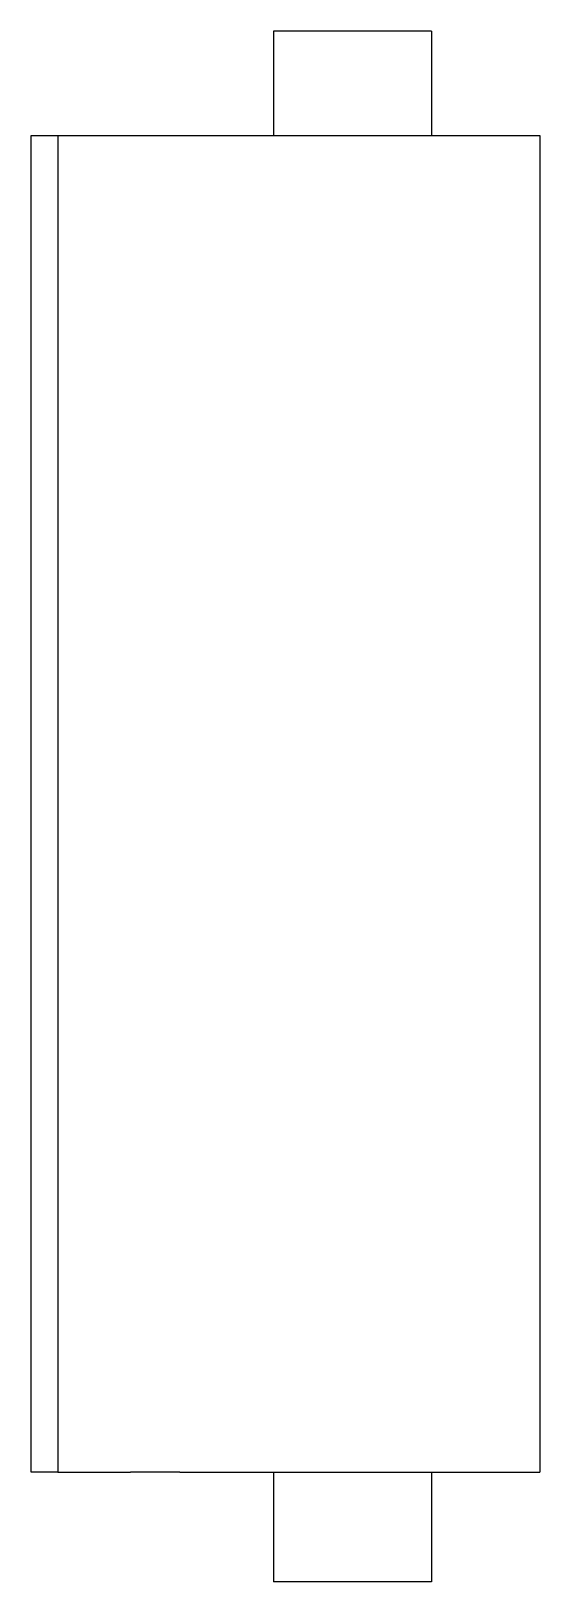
# Model space of a CAD drawing. Header units: metres. Extents: x -19 to 0, y 0 to 57.9.
import ezdxf

# ---------------------------------------------------------------- set-up
doc = ezdxf.new("R2010")
doc.units = ezdxf.units.M

msp = doc.modelspace()

# ---------------------------------------------------------------- linework, layer by layer
for points in [[(-9.95, 57.9), (-9.95, 57.822), (-9.95, 57.744), (-9.95, 57.666), (-9.95, 57.588), (-9.95, 57.51), (-9.95, 57.432), (-9.95, 57.354), (-9.95, 57.276), (-9.95, 57.198), (-9.95, 57.12), (-9.95, 57.042), (-9.95, 56.964), (-9.95, 56.886), (-9.95, 56.808), (-9.95, 56.73), (-9.95, 56.652), (-9.95, 56.574), (-9.95, 56.496), (-9.95, 56.418), (-9.95, 56.34), (-9.95, 56.262), (-9.95, 56.184), (-9.95, 56.106), (-9.95, 56.028), (-9.95, 55.95), (-9.95, 55.872), (-9.95, 55.794), (-9.95, 55.716), (-9.95, 55.638), (-9.95, 55.56), (-9.95, 55.482), (-9.95, 55.404), (-9.95, 55.326), (-9.95, 55.248), (-9.95, 55.17), (-9.95, 55.092), (-9.95, 55.014), (-9.95, 54.936), (-9.95, 54.858), (-9.95, 54.78), (-9.95, 54.702), (-9.95, 54.624), (-9.95, 54.546), (-9.95, 54.468), (-9.95, 54.39), (-9.95, 54.312), (-9.95, 54.234), (-9.95, 54.156), (-9.95, 54.078), (-9.95, 54)], [(-7, 57.9), (-7.092, 57.9), (-7.185, 57.9), (-7.277, 57.9), (-7.369, 57.9), (-7.461, 57.9), (-7.552, 57.9), (-7.643, 57.9), (-7.733, 57.9), (-7.822, 57.9), (-7.911, 57.9), (-7.999, 57.9), (-8.084, 57.9), (-8.17, 57.9), (-8.256, 57.9), (-8.338, 57.9), (-8.419, 57.9), (-8.5, 57.9), (-8.58, 57.9), (-8.656, 57.9), (-8.731, 57.9), (-8.807, 57.9), (-8.879, 57.9), (-8.948, 57.9), (-9.017, 57.9), (-9.086, 57.9), (-9.148, 57.9), (-9.209, 57.9), (-9.271, 57.9), (-9.329, 57.9), (-9.383, 57.9), (-9.437, 57.9), (-9.49, 57.9), (-9.536, 57.9), (-9.581, 57.9), (-9.626, 57.9), (-9.668, 57.9), (-9.703, 57.9), (-9.739, 57.9), (-9.774, 57.9), (-9.803, 57.9), (-9.828, 57.9), (-9.854, 57.9), (-9.878, 57.9), (-9.894, 57.9), (-9.909, 57.9), (-9.925, 57.9), (-9.934, 57.9), (-9.94, 57.9), (-9.945, 57.9), (-9.95, 57.9)], [(-4.05, 57.9), (-4.055, 57.9), (-4.06, 57.9), (-4.066, 57.9), (-4.075, 57.9), (-4.091, 57.9), (-4.106, 57.9), (-4.122, 57.9), (-4.146, 57.9), (-4.172, 57.9), (-4.197, 57.9), (-4.226, 57.9), (-4.261, 57.9), (-4.297, 57.9), (-4.332, 57.9), (-4.374, 57.9), (-4.419, 57.9), (-4.464, 57.9), (-4.51, 57.9), (-4.563, 57.9), (-4.617, 57.9), (-4.671, 57.9), (-4.729, 57.9), (-4.791, 57.9), (-4.852, 57.9), (-4.914, 57.9), (-4.983, 57.9), (-5.052, 57.9), (-5.121, 57.9), (-5.193, 57.9), (-5.269, 57.9), (-5.344, 57.9), (-5.42, 57.9), (-5.5, 57.9), (-5.581, 57.9), (-5.662, 57.9), (-5.744, 57.9), (-5.83, 57.9), (-5.916, 57.9), (-6.001, 57.9), (-6.089, 57.9), (-6.178, 57.9), (-6.267, 57.9), (-6.357, 57.9), (-6.448, 57.9), (-6.539, 57.9), (-6.631, 57.9), (-6.723, 57.9), (-6.815, 57.9), (-6.908, 57.9), (-7, 57.9)], [(-4.05, 57.9), (-4.05, 57.822), (-4.05, 57.744), (-4.05, 57.666), (-4.05, 57.588), (-4.05, 57.51), (-4.05, 57.432), (-4.05, 57.354), (-4.05, 57.276), (-4.05, 57.198), (-4.05, 57.12), (-4.05, 57.042), (-4.05, 56.964), (-4.05, 56.886), (-4.05, 56.808), (-4.05, 56.73), (-4.05, 56.652), (-4.05, 56.574), (-4.05, 56.496), (-4.05, 56.418), (-4.05, 56.34), (-4.05, 56.262), (-4.05, 56.184), (-4.05, 56.106), (-4.05, 56.028), (-4.05, 55.95), (-4.05, 55.872), (-4.05, 55.794), (-4.05, 55.716), (-4.05, 55.638), (-4.05, 55.56), (-4.05, 55.482), (-4.05, 55.404), (-4.05, 55.326), (-4.05, 55.248), (-4.05, 55.17), (-4.05, 55.092), (-4.05, 55.014), (-4.05, 54.936), (-4.05, 54.858), (-4.05, 54.78), (-4.05, 54.702), (-4.05, 54.624), (-4.05, 54.546), (-4.05, 54.468), (-4.05, 54.39), (-4.05, 54.312), (-4.05, 54.234), (-4.05, 54.156), (-4.05, 54.078), (-4.05, 54)], [(-19, 4.1), (-19, 5.098), (-19, 6.096), (-19, 7.094), (-19, 8.092), (-19, 9.09), (-19, 10.088), (-19, 11.086), (-19, 12.084), (-19, 13.082), (-19, 14.08), (-19, 15.078), (-19, 16.076), (-19, 17.074), (-19, 18.072), (-19, 19.07), (-19, 20.068), (-19, 21.066), (-19, 22.064), (-19, 23.062), (-19, 24.06), (-19, 25.058), (-19, 26.056), (-19, 27.054), (-19, 28.052), (-19, 29.05), (-19, 30.048), (-19, 31.046), (-19, 32.044), (-19, 33.042), (-19, 34.04), (-19, 35.038), (-19, 36.036), (-19, 37.034), (-19, 38.032), (-19, 39.03), (-19, 40.028), (-19, 41.026), (-19, 42.024), (-19, 43.022), (-19, 44.02), (-19, 45.018), (-19, 46.016), (-19, 47.014), (-19, 48.012), (-19, 49.01), (-19, 50.008), (-19, 51.006), (-19, 52.004), (-19, 53.002), (-19, 54)], [(-19, 54), (-18.98, 54), (-18.96, 54), (-18.94, 54), (-18.92, 54), (-18.9, 54), (-18.88, 54), (-18.86, 54), (-18.84, 54), (-18.82, 54), (-18.8, 54), (-18.78, 54), (-18.76, 54), (-18.74, 54), (-18.72, 54), (-18.7, 54), (-18.68, 54), (-18.66, 54), (-18.64, 54), (-18.62, 54), (-18.6, 54), (-18.58, 54), (-18.56, 54), (-18.54, 54), (-18.52, 54), (-18.5, 54), (-18.48, 54), (-18.46, 54), (-18.44, 54), (-18.42, 54), (-18.4, 54), (-18.38, 54), (-18.36, 54), (-18.34, 54), (-18.32, 54), (-18.3, 54), (-18.28, 54), (-18.26, 54), (-18.24, 54), (-18.22, 54), (-18.2, 54), (-18.18, 54), (-18.16, 54), (-18.14, 54), (-18.12, 54), (-18.1, 54), (-18.08, 54), (-18.06, 54), (-18.04, 54), (-18.02, 54), (-18, 54)], [(-18, 54), (-17.946, 54), (-17.892, 54), (-17.837, 54), (-17.783, 54), (-17.729, 54), (-17.675, 54), (-17.621, 54), (-17.567, 54), (-17.512, 54), (-17.458, 54), (-17.404, 54), (-17.35, 54), (-17.296, 54), (-17.242, 54), (-17.187, 54), (-17.133, 54), (-17.079, 54), (-17.025, 54), (-16.971, 54), (-16.917, 54), (-16.862, 54), (-16.808, 54), (-16.754, 54), (-16.7, 54), (-16.646, 54), (-16.592, 54), (-16.537, 54), (-16.483, 54), (-16.429, 54), (-16.375, 54), (-16.321, 54), (-16.267, 54), (-16.212, 54), (-16.158, 54), (-16.104, 54), (-16.05, 54), (-15.996, 54), (-15.942, 54), (-15.887, 54), (-15.833, 54), (-15.779, 54), (-15.725, 54), (-15.671, 54), (-15.617, 54), (-15.562, 54), (-15.508, 54), (-15.454, 54), (-15.4, 54), (-15.346, 54), (-15.292, 54)], [(-18, 54), (-18, 53.002), (-18, 52.004), (-18, 51.006), (-18, 50.008), (-18, 49.01), (-18, 48.012), (-18, 47.014), (-18, 46.016), (-18, 45.018), (-18, 44.02), (-18, 43.022), (-18, 42.024), (-18, 41.026), (-18, 40.028), (-18, 39.03), (-18, 38.032), (-18, 37.034), (-18, 36.036), (-18, 35.038), (-18, 34.04), (-18, 33.042), (-18, 32.044), (-18, 31.046), (-18, 30.048), (-18, 29.05), (-18, 28.052), (-18, 27.054), (-18, 26.056), (-18, 25.058), (-18, 24.06), (-18, 23.062), (-18, 22.064), (-18, 21.066), (-18, 20.068), (-18, 19.07), (-18, 18.072), (-18, 17.074), (-18, 16.076), (-18, 15.078), (-18, 14.08), (-18, 13.082), (-18, 12.084), (-18, 11.086), (-18, 10.088), (-18, 9.09), (-18, 8.092), (-18, 7.094), (-18, 6.096), (-18, 5.098), (-18, 4.1)], [(-15.292, 54), (-15.245, 54), (-15.198, 54), (-15.151, 54), (-15.105, 54), (-15.058, 54), (-15.012, 54), (-14.965, 54), (-14.919, 54), (-14.873, 54), (-14.828, 54), (-14.782, 54), (-14.737, 54), (-14.692, 54), (-14.647, 54), (-14.604, 54), (-14.56, 54), (-14.516, 54), (-14.473, 54), (-14.431, 54), (-14.389, 54), (-14.347, 54), (-14.306, 54), (-14.266, 54), (-14.226, 54), (-14.186, 54), (-14.148, 54), (-14.11, 54), (-14.072, 54), (-14.035, 54), (-14, 54), (-13.964, 54), (-13.929, 54), (-13.896, 54), (-13.863, 54), (-13.83, 54), (-13.798, 54), (-13.768, 54), (-13.738, 54), (-13.708, 54), (-13.681, 54), (-13.654, 54), (-13.627, 54), (-13.601, 54), (-13.577, 54), (-13.554, 54), (-13.53, 54), (-13.509, 54), (-13.489, 54), (-13.469, 54), (-13.449, 54)], [(-13.449, 54), (-13.266, 54), (-13.083, 54), (-12.9, 54), (-12.691, 54), (-12.446, 54), (-12.201, 54), (-11.956, 54), (-11.666, 54), (-11.368, 54), (-11.071, 54), (-10.761, 54), (-10.422, 54), (-10.083, 54), (-9.745, 54), (-9.385, 54), (-9.018, 54), (-8.651, 54), (-8.281, 54), (-7.9, 54), (-7.518, 54), (-7.137, 54), (-6.755, 54), (-6.374, 54), (-5.993, 54), (-5.611, 54), (-5.245, 54), (-4.878, 54), (-4.512, 54), (-4.158, 54), (-3.82, 54), (-3.483, 54), (-3.145, 54), (-2.844, 54), (-2.548, 54), (-2.252, 54), (-1.971, 54), (-1.729, 54), (-1.486, 54), (-1.243, 54), (-1.045, 54), (-0.865, 54), (-0.685, 54), (-0.514, 54), (-0.403, 54), (-0.292, 54), (-0.181, 54), (-0.112, 54), (-0.075, 54), (-0.037, 54), (0, 54)], [(0, 54), (0, 53.002), (0, 52.004), (0, 51.006), (0, 50.008), (0, 49.01), (0, 48.012), (0, 47.014), (0, 46.016), (0, 45.018), (0, 44.02), (0, 43.022), (0, 42.024), (0, 41.026), (0, 40.028), (0, 39.03), (0, 38.032), (0, 37.034), (0, 36.036), (0, 35.038), (0, 34.04), (0, 33.042), (0, 32.044), (0, 31.046), (0, 30.048), (0, 29.05), (0, 28.052), (0, 27.054), (0, 26.056), (0, 25.058), (0, 24.06), (0, 23.062), (0, 22.064), (0, 21.066), (0, 20.068), (0, 19.07), (0, 18.072), (0, 17.074), (0, 16.076), (0, 15.078), (0, 14.08), (0, 13.082), (0, 12.084), (0, 11.086), (0, 10.088), (0, 9.09), (0, 8.092), (0, 7.094), (0, 6.096), (0, 5.098), (0, 4.1)], [(-18, 4.1), (-18.02, 4.1), (-18.04, 4.1), (-18.06, 4.1), (-18.08, 4.1), (-18.1, 4.1), (-18.12, 4.1), (-18.14, 4.1), (-18.16, 4.1), (-18.18, 4.1), (-18.2, 4.1), (-18.22, 4.1), (-18.24, 4.1), (-18.26, 4.1), (-18.28, 4.1), (-18.3, 4.1), (-18.32, 4.1), (-18.34, 4.1), (-18.36, 4.1), (-18.38, 4.1), (-18.4, 4.1), (-18.42, 4.1), (-18.44, 4.1), (-18.46, 4.1), (-18.48, 4.1), (-18.5, 4.1), (-18.52, 4.1), (-18.54, 4.1), (-18.56, 4.1), (-18.58, 4.1), (-18.6, 4.1), (-18.62, 4.1), (-18.64, 4.1), (-18.66, 4.1), (-18.68, 4.1), (-18.7, 4.1), (-18.72, 4.1), (-18.74, 4.1), (-18.76, 4.1), (-18.78, 4.1), (-18.8, 4.1), (-18.82, 4.1), (-18.84, 4.1), (-18.86, 4.1), (-18.88, 4.1), (-18.9, 4.1), (-18.92, 4.1), (-18.94, 4.1), (-18.96, 4.1), (-18.98, 4.1), (-19, 4.1)], [(-18, 4.1), (-17.946, 4.1), (-17.892, 4.1), (-17.837, 4.1), (-17.783, 4.1), (-17.729, 4.1), (-17.675, 4.1), (-17.621, 4.1), (-17.567, 4.1), (-17.512, 4.1), (-17.458, 4.1), (-17.404, 4.1), (-17.35, 4.1), (-17.296, 4.1), (-17.242, 4.1), (-17.187, 4.1), (-17.133, 4.1), (-17.079, 4.1), (-17.025, 4.1), (-16.971, 4.1), (-16.917, 4.1), (-16.862, 4.1), (-16.808, 4.1), (-16.754, 4.1), (-16.7, 4.1), (-16.646, 4.1), (-16.592, 4.1), (-16.537, 4.1), (-16.483, 4.1), (-16.429, 4.1), (-16.375, 4.1), (-16.321, 4.1), (-16.267, 4.1), (-16.212, 4.1), (-16.158, 4.1), (-16.104, 4.1), (-16.05, 4.1), (-15.996, 4.1), (-15.942, 4.1), (-15.887, 4.1), (-15.833, 4.1), (-15.779, 4.1), (-15.725, 4.1), (-15.671, 4.1), (-15.617, 4.1), (-15.562, 4.1), (-15.508, 4.1), (-15.454, 4.1), (-15.4, 4.1), (-15.346, 4.1), (-15.292, 4.1)], [(-13.449, 4.1), (-13.469, 4.1), (-13.489, 4.1), (-13.509, 4.1), (-13.53, 4.1), (-13.554, 4.1), (-13.577, 4.1), (-13.601, 4.1), (-13.627, 4.1), (-13.654, 4.1), (-13.681, 4.1), (-13.708, 4.1), (-13.738, 4.1), (-13.768, 4.1), (-13.798, 4.1), (-13.83, 4.1), (-13.863, 4.1), (-13.896, 4.1), (-13.929, 4.1), (-13.964, 4.1), (-14, 4.1), (-14.035, 4.1), (-14.072, 4.1), (-14.11, 4.1), (-14.148, 4.1), (-14.186, 4.1), (-14.226, 4.1), (-14.266, 4.1), (-14.306, 4.1), (-14.347, 4.1), (-14.389, 4.1), (-14.431, 4.1), (-14.473, 4.1), (-14.516, 4.1), (-14.56, 4.1), (-14.604, 4.1), (-14.647, 4.1), (-14.692, 4.1), (-14.737, 4.1), (-14.782, 4.1), (-14.828, 4.1), (-14.873, 4.1), (-14.919, 4.1), (-14.965, 4.1), (-15.012, 4.1), (-15.058, 4.1), (-15.105, 4.1), (-15.151, 4.1), (-15.198, 4.1), (-15.245, 4.1), (-15.292, 4.1)], [(-13.449, 4.1), (-13.266, 4.1), (-13.083, 4.1), (-12.9, 4.1), (-12.691, 4.1), (-12.446, 4.1), (-12.201, 4.1), (-11.956, 4.1), (-11.666, 4.1), (-11.368, 4.1), (-11.071, 4.1), (-10.761, 4.1), (-10.422, 4.1), (-10.083, 4.1), (-9.745, 4.1), (-9.385, 4.1), (-9.018, 4.1), (-8.651, 4.1), (-8.281, 4.1), (-7.9, 4.1), (-7.518, 4.1), (-7.137, 4.1), (-6.755, 4.1), (-6.374, 4.1), (-5.993, 4.1), (-5.611, 4.1), (-5.245, 4.1), (-4.878, 4.1), (-4.512, 4.1), (-4.158, 4.1), (-3.82, 4.1), (-3.483, 4.1), (-3.145, 4.1), (-2.844, 4.1), (-2.548, 4.1), (-2.252, 4.1), (-1.971, 4.1), (-1.729, 4.1), (-1.486, 4.1), (-1.243, 4.1), (-1.045, 4.1), (-0.865, 4.1), (-0.685, 4.1), (-0.514, 4.1), (-0.403, 4.1), (-0.292, 4.1), (-0.181, 4.1), (-0.112, 4.1), (-0.075, 4.1), (-0.037, 4.1), (0, 4.1)], [(-9.95, 4.1), (-9.95, 4.018), (-9.95, 3.936), (-9.95, 3.854), (-9.95, 3.772), (-9.95, 3.69), (-9.95, 3.608), (-9.95, 3.526), (-9.95, 3.444), (-9.95, 3.362), (-9.95, 3.28), (-9.95, 3.198), (-9.95, 3.116), (-9.95, 3.034), (-9.95, 2.952), (-9.95, 2.87), (-9.95, 2.788), (-9.95, 2.706), (-9.95, 2.624), (-9.95, 2.542), (-9.95, 2.46), (-9.95, 2.378), (-9.95, 2.296), (-9.95, 2.214), (-9.95, 2.132), (-9.95, 2.05), (-9.95, 1.968), (-9.95, 1.886), (-9.95, 1.804), (-9.95, 1.722), (-9.95, 1.64), (-9.95, 1.558), (-9.95, 1.476), (-9.95, 1.394), (-9.95, 1.312), (-9.95, 1.23), (-9.95, 1.148), (-9.95, 1.066), (-9.95, 0.984), (-9.95, 0.902), (-9.95, 0.82), (-9.95, 0.738), (-9.95, 0.656), (-9.95, 0.574), (-9.95, 0.492), (-9.95, 0.41), (-9.95, 0.328), (-9.95, 0.246), (-9.95, 0.164), (-9.95, 0.082), (-9.95, 0)], [(-4.05, 4.1), (-4.05, 4.018), (-4.05, 3.936), (-4.05, 3.854), (-4.05, 3.772), (-4.05, 3.69), (-4.05, 3.608), (-4.05, 3.526), (-4.05, 3.444), (-4.05, 3.362), (-4.05, 3.28), (-4.05, 3.198), (-4.05, 3.116), (-4.05, 3.034), (-4.05, 2.952), (-4.05, 2.87), (-4.05, 2.788), (-4.05, 2.706), (-4.05, 2.624), (-4.05, 2.542), (-4.05, 2.46), (-4.05, 2.378), (-4.05, 2.296), (-4.05, 2.214), (-4.05, 2.132), (-4.05, 2.05), (-4.05, 1.968), (-4.05, 1.886), (-4.05, 1.804), (-4.05, 1.722), (-4.05, 1.64), (-4.05, 1.558), (-4.05, 1.476), (-4.05, 1.394), (-4.05, 1.312), (-4.05, 1.23), (-4.05, 1.148), (-4.05, 1.066), (-4.05, 0.984), (-4.05, 0.902), (-4.05, 0.82), (-4.05, 0.738), (-4.05, 0.656), (-4.05, 0.574), (-4.05, 0.492), (-4.05, 0.41), (-4.05, 0.328), (-4.05, 0.246), (-4.05, 0.164), (-4.05, 0.082), (-4.05, 0)], [(-7, 0), (-7.092, 0), (-7.185, 0), (-7.277, 0), (-7.369, 0), (-7.461, 0), (-7.552, 0), (-7.643, 0), (-7.733, 0), (-7.822, 0), (-7.911, 0), (-7.999, 0), (-8.084, 0), (-8.17, 0), (-8.256, 0), (-8.338, 0), (-8.419, 0), (-8.5, 0), (-8.58, 0), (-8.656, 0), (-8.731, 0), (-8.807, 0), (-8.879, 0), (-8.948, 0), (-9.017, 0), (-9.086, 0), (-9.148, 0), (-9.209, 0), (-9.271, 0), (-9.329, 0), (-9.383, 0), (-9.437, 0), (-9.49, 0), (-9.536, 0), (-9.581, 0), (-9.626, 0), (-9.668, 0), (-9.703, 0), (-9.739, 0), (-9.774, 0), (-9.803, 0), (-9.828, 0), (-9.854, 0), (-9.878, 0), (-9.894, 0), (-9.909, 0), (-9.925, 0), (-9.934, 0), (-9.94, 0), (-9.945, 0), (-9.95, 0)], [(-4.05, 0), (-4.055, 0), (-4.06, 0), (-4.066, 0), (-4.075, 0), (-4.091, 0), (-4.106, 0), (-4.122, 0), (-4.146, 0), (-4.172, 0), (-4.197, 0), (-4.226, 0), (-4.261, 0), (-4.297, 0), (-4.332, 0), (-4.374, 0), (-4.419, 0), (-4.464, 0), (-4.51, 0), (-4.563, 0), (-4.617, 0), (-4.671, 0), (-4.729, 0), (-4.791, 0), (-4.852, 0), (-4.914, 0), (-4.983, 0), (-5.052, 0), (-5.121, 0), (-5.193, 0), (-5.269, 0), (-5.344, 0), (-5.42, 0), (-5.5, 0), (-5.581, 0), (-5.662, 0), (-5.744, 0), (-5.83, 0), (-5.916, 0), (-6.001, 0), (-6.089, 0), (-6.178, 0), (-6.267, 0), (-6.357, 0), (-6.448, 0), (-6.539, 0), (-6.631, 0), (-6.723, 0), (-6.815, 0), (-6.908, 0), (-7, 0)]]:
    msp.add_lwpolyline(points)

doc.saveas('drawing.dxf')
